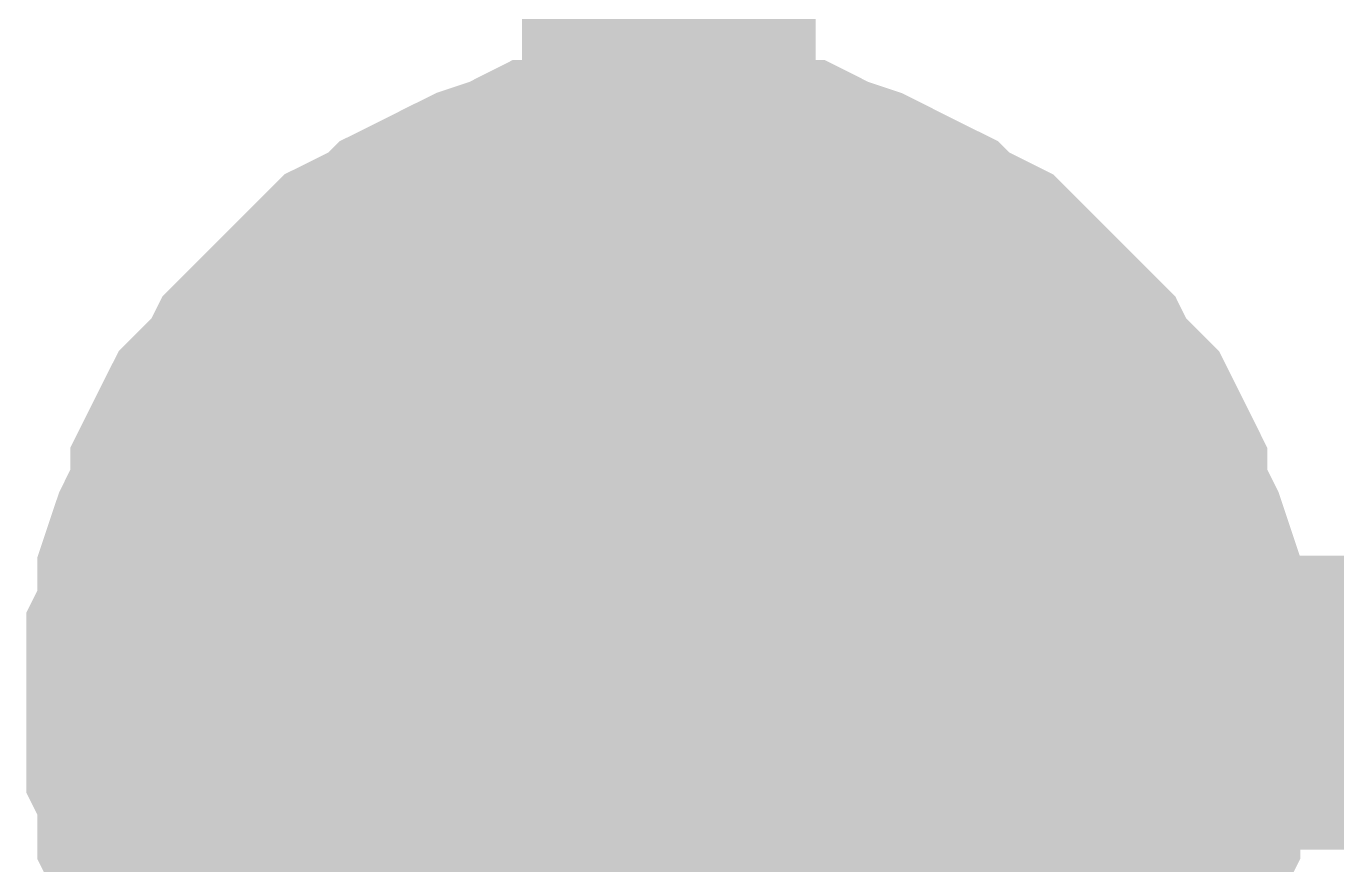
# Model space of a CAD drawing. Header units: inches. Extents: x 0 to 432, y 0 to 280.
# Drawn here: x 98.411 to 99.748, y 136.986 to 137.841 of the extents above; entities that cross this region are included whole.
import ezdxf

# ---------------------------------------------------------------- set-up
doc = ezdxf.new("R2010")
doc.units = ezdxf.units.IN
doc.layers.add('Sheet', color=255, linetype='Continuous')

msp = doc.modelspace()

# ---------------------------------------------------------------- linework, layer by layer
at = {"layer": 'Sheet'}
for points in [[(99.0665, 137.1508, 0.2997, 0.2997, 0), (99.0665, 147.3139, 0.2997, 0.2997, 0)], [(98.5611, 137.1508, 0.2997, 0.2997, 0), (98.5611, 137.1733, 0.2997, 0.2997, 0), (98.5611, 137.207, 0.2997, 0.2997, 0), (98.5723, 137.2294, 0.2997, 0.2997, 0), (98.5723, 137.2519, 0.2997, 0.2997, 0), (98.5723, 137.2743, 0.2997, 0.2997, 0), (98.5836, 137.308, 0.2997, 0.2997, 0), (98.5948, 137.3305, 0.2997, 0.2997, 0), (98.606, 137.353, 0.2997, 0.2997, 0), (98.606, 137.3754, 0.2997, 0.2997, 0), (98.6172, 137.3979, 0.2997, 0.2997, 0), (98.6285, 137.4203, 0.2997, 0.2997, 0), (98.6509, 137.4428, 0.2997, 0.2997, 0), (98.6622, 137.454, 0.2997, 0.2997, 0), (98.6734, 137.4765, 0.2997, 0.2997, 0), (98.6959, 137.4989, 0.2997, 0.2997, 0), (98.7071, 137.5102, 0.2997, 0.2997, 0), (98.7296, 137.5326, 0.2997, 0.2997, 0), (98.7408, 137.5439, 0.2997, 0.2997, 0), (98.7632, 137.5663, 0.2997, 0.2997, 0), (98.7857, 137.5775, 0.2997, 0.2997, 0), (98.8082, 137.5888, 0.2997, 0.2997, 0), (98.8194, 137.6, 0.2997, 0.2997, 0), (98.8419, 137.6112, 0.2997, 0.2997, 0), (98.8643, 137.6225, 0.2997, 0.2997, 0), (98.8868, 137.6337, 0.2997, 0.2997, 0), (98.9205, 137.6449, 0.2997, 0.2997, 0), (98.9429, 137.6562, 0.2997, 0.2997, 0), (98.9654, 137.6562, 0.2997, 0.2997, 0), (98.9879, 137.6562, 0.2997, 0.2997, 0), (99.0103, 137.6674, 0.2997, 0.2997, 0), (99.044, 137.6674, 0.2997, 0.2997, 0), (99.0665, 137.6674, 0.2997, 0.2997, 0)], [(98.5611, 137.1508, 0.2997, 0.2997, 0), (98.5611, 137.1733, 0.2997, 0.2997, 0), (98.5611, 137.207, 0.2997, 0.2997, 0), (98.5723, 137.2294, 0.2997, 0.2997, 0), (98.5723, 137.2519, 0.2997, 0.2997, 0), (98.5723, 137.2743, 0.2997, 0.2997, 0), (98.5836, 137.308, 0.2997, 0.2997, 0), (98.5948, 137.3305, 0.2997, 0.2997, 0), (98.606, 137.353, 0.2997, 0.2997, 0), (98.606, 137.3754, 0.2997, 0.2997, 0), (98.6172, 137.3979, 0.2997, 0.2997, 0), (98.6285, 137.4203, 0.2997, 0.2997, 0), (98.6509, 137.4428, 0.2997, 0.2997, 0), (98.6622, 137.454, 0.2997, 0.2997, 0), (98.6734, 137.4765, 0.2997, 0.2997, 0), (98.6959, 137.4989, 0.2997, 0.2997, 0), (98.7071, 137.5102, 0.2997, 0.2997, 0), (98.7296, 137.5326, 0.2997, 0.2997, 0), (98.7408, 137.5439, 0.2997, 0.2997, 0), (98.7632, 137.5663, 0.2997, 0.2997, 0), (98.7857, 137.5775, 0.2997, 0.2997, 0), (98.8082, 137.5888, 0.2997, 0.2997, 0), (98.8194, 137.6, 0.2997, 0.2997, 0), (98.8419, 137.6112, 0.2997, 0.2997, 0), (98.8643, 137.6225, 0.2997, 0.2997, 0), (98.8868, 137.6337, 0.2997, 0.2997, 0), (98.9205, 137.6449, 0.2997, 0.2997, 0), (98.9429, 137.6562, 0.2997, 0.2997, 0), (98.9654, 137.6562, 0.2997, 0.2997, 0), (98.9879, 137.6562, 0.2997, 0.2997, 0), (99.0103, 137.6674, 0.2997, 0.2997, 0), (99.044, 137.6674, 0.2997, 0.2997, 0), (99.0665, 137.6674, 0.2997, 0.2997, 0)], [(98.5611, 137.1508, 0.2997, 0.2997, 0), (98.5611, 137.1733, 0.2997, 0.2997, 0), (98.5611, 137.207, 0.2997, 0.2997, 0), (98.5723, 137.2294, 0.2997, 0.2997, 0), (98.5723, 137.2519, 0.2997, 0.2997, 0), (98.5723, 137.2743, 0.2997, 0.2997, 0), (98.5836, 137.308, 0.2997, 0.2997, 0), (98.5948, 137.3305, 0.2997, 0.2997, 0), (98.606, 137.353, 0.2997, 0.2997, 0), (98.606, 137.3754, 0.2997, 0.2997, 0), (98.6172, 137.3979, 0.2997, 0.2997, 0), (98.6285, 137.4203, 0.2997, 0.2997, 0), (98.6509, 137.4428, 0.2997, 0.2997, 0), (98.6622, 137.454, 0.2997, 0.2997, 0), (98.6734, 137.4765, 0.2997, 0.2997, 0), (98.6959, 137.4989, 0.2997, 0.2997, 0), (98.7071, 137.5102, 0.2997, 0.2997, 0), (98.7296, 137.5326, 0.2997, 0.2997, 0), (98.7408, 137.5439, 0.2997, 0.2997, 0), (98.7632, 137.5663, 0.2997, 0.2997, 0), (98.7857, 137.5775, 0.2997, 0.2997, 0), (98.8082, 137.5888, 0.2997, 0.2997, 0), (98.8194, 137.6, 0.2997, 0.2997, 0), (98.8419, 137.6112, 0.2997, 0.2997, 0), (98.8643, 137.6225, 0.2997, 0.2997, 0), (98.8868, 137.6337, 0.2997, 0.2997, 0), (98.9205, 137.6449, 0.2997, 0.2997, 0), (98.9429, 137.6562, 0.2997, 0.2997, 0), (98.9654, 137.6562, 0.2997, 0.2997, 0), (98.9879, 137.6562, 0.2997, 0.2997, 0), (99.0103, 137.6674, 0.2997, 0.2997, 0), (99.044, 137.6674, 0.2997, 0.2997, 0), (99.0665, 137.6674, 0.2997, 0.2997, 0)], [(98.5611, 137.1508, 0.2997, 0.2997, 0), (98.5611, 137.1733, 0.2997, 0.2997, 0), (98.5611, 137.207, 0.2997, 0.2997, 0), (98.5723, 137.2294, 0.2997, 0.2997, 0), (98.5723, 137.2519, 0.2997, 0.2997, 0), (98.5723, 137.2743, 0.2997, 0.2997, 0), (98.5836, 137.308, 0.2997, 0.2997, 0), (98.5948, 137.3305, 0.2997, 0.2997, 0), (98.606, 137.353, 0.2997, 0.2997, 0), (98.606, 137.3754, 0.2997, 0.2997, 0), (98.6172, 137.3979, 0.2997, 0.2997, 0), (98.6285, 137.4203, 0.2997, 0.2997, 0), (98.6509, 137.4428, 0.2997, 0.2997, 0), (98.6622, 137.454, 0.2997, 0.2997, 0), (98.6734, 137.4765, 0.2997, 0.2997, 0), (98.6959, 137.4989, 0.2997, 0.2997, 0), (98.7071, 137.5102, 0.2997, 0.2997, 0), (98.7296, 137.5326, 0.2997, 0.2997, 0), (98.7408, 137.5439, 0.2997, 0.2997, 0), (98.7632, 137.5663, 0.2997, 0.2997, 0), (98.7857, 137.5775, 0.2997, 0.2997, 0), (98.8082, 137.5888, 0.2997, 0.2997, 0), (98.8194, 137.6, 0.2997, 0.2997, 0), (98.8419, 137.6112, 0.2997, 0.2997, 0), (98.8643, 137.6225, 0.2997, 0.2997, 0), (98.8868, 137.6337, 0.2997, 0.2997, 0), (98.9205, 137.6449, 0.2997, 0.2997, 0), (98.9429, 137.6562, 0.2997, 0.2997, 0), (98.9654, 137.6562, 0.2997, 0.2997, 0), (98.9879, 137.6562, 0.2997, 0.2997, 0), (99.0103, 137.6674, 0.2997, 0.2997, 0), (99.044, 137.6674, 0.2997, 0.2997, 0), (99.0665, 137.6674, 0.2997, 0.2997, 0)], [(99.0665, 137.6674, 0.2997, 0.2997, 0), (99.0665, 137.6674, 0.2997, 0.2997, 0)], [(99.0665, 137.6674, 0.2997, 0.2997, 0), (99.0889, 137.6674, 0.2997, 0.2997, 0), (99.1226, 137.6674, 0.2997, 0.2997, 0), (99.1451, 137.6562, 0.2997, 0.2997, 0), (99.1676, 137.6562, 0.2997, 0.2997, 0), (99.19, 137.6562, 0.2997, 0.2997, 0), (99.2125, 137.6449, 0.2997, 0.2997, 0), (99.2462, 137.6337, 0.2997, 0.2997, 0), (99.2686, 137.6225, 0.2997, 0.2997, 0), (99.2911, 137.6112, 0.2997, 0.2997, 0), (99.3136, 137.6, 0.2997, 0.2997, 0), (99.3248, 137.5888, 0.2997, 0.2997, 0), (99.3472, 137.5775, 0.2997, 0.2997, 0), (99.3697, 137.5663, 0.2997, 0.2997, 0), (99.3922, 137.5439, 0.2997, 0.2997, 0), (99.4034, 137.5326, 0.2997, 0.2997, 0), (99.4259, 137.5102, 0.2997, 0.2997, 0), (99.4371, 137.4989, 0.2997, 0.2997, 0), (99.4596, 137.4765, 0.2997, 0.2997, 0), (99.4708, 137.454, 0.2997, 0.2997, 0), (99.482, 137.4428, 0.2997, 0.2997, 0), (99.5045, 137.4203, 0.2997, 0.2997, 0), (99.5157, 137.3979, 0.2997, 0.2997, 0), (99.5269, 137.3754, 0.2997, 0.2997, 0), (99.5269, 137.353, 0.2997, 0.2997, 0), (99.5382, 137.3305, 0.2997, 0.2997, 0), (99.5494, 137.308, 0.2997, 0.2997, 0), (99.5606, 137.2743, 0.2997, 0.2997, 0), (99.5606, 137.2519, 0.2997, 0.2997, 0), (99.5606, 137.2294, 0.2997, 0.2997, 0), (99.5719, 137.207, 0.2997, 0.2997, 0), (99.5719, 137.1733, 0.2997, 0.2997, 0), (99.5719, 137.1508, 0.2997, 0.2997, 0)], [(99.0665, 137.6674, 0.2997, 0.2997, 0), (99.0665, 137.6674, 0.2997, 0.2997, 0)], [(99.0665, 137.6674, 0.2997, 0.2997, 0), (99.0889, 137.6674, 0.2997, 0.2997, 0), (99.1226, 137.6674, 0.2997, 0.2997, 0), (99.1451, 137.6562, 0.2997, 0.2997, 0), (99.1676, 137.6562, 0.2997, 0.2997, 0), (99.19, 137.6562, 0.2997, 0.2997, 0), (99.2125, 137.6449, 0.2997, 0.2997, 0), (99.2462, 137.6337, 0.2997, 0.2997, 0), (99.2686, 137.6225, 0.2997, 0.2997, 0), (99.2911, 137.6112, 0.2997, 0.2997, 0), (99.3136, 137.6, 0.2997, 0.2997, 0), (99.3248, 137.5888, 0.2997, 0.2997, 0), (99.3472, 137.5775, 0.2997, 0.2997, 0), (99.3697, 137.5663, 0.2997, 0.2997, 0), (99.3922, 137.5439, 0.2997, 0.2997, 0), (99.4034, 137.5326, 0.2997, 0.2997, 0), (99.4259, 137.5102, 0.2997, 0.2997, 0), (99.4371, 137.4989, 0.2997, 0.2997, 0), (99.4596, 137.4765, 0.2997, 0.2997, 0), (99.4708, 137.454, 0.2997, 0.2997, 0), (99.482, 137.4428, 0.2997, 0.2997, 0), (99.5045, 137.4203, 0.2997, 0.2997, 0), (99.5157, 137.3979, 0.2997, 0.2997, 0), (99.5269, 137.3754, 0.2997, 0.2997, 0), (99.5269, 137.353, 0.2997, 0.2997, 0), (99.5382, 137.3305, 0.2997, 0.2997, 0), (99.5494, 137.308, 0.2997, 0.2997, 0), (99.5606, 137.2743, 0.2997, 0.2997, 0), (99.5606, 137.2519, 0.2997, 0.2997, 0), (99.5606, 137.2294, 0.2997, 0.2997, 0), (99.5719, 137.207, 0.2997, 0.2997, 0), (99.5719, 137.1733, 0.2997, 0.2997, 0), (99.5719, 137.1508, 0.2997, 0.2997, 0)], [(99.0665, 137.6674, 0.2997, 0.2997, 0), (99.0665, 137.6674, 0.2997, 0.2997, 0)], [(99.0665, 137.6674, 0.2997, 0.2997, 0), (99.0889, 137.6674, 0.2997, 0.2997, 0), (99.1226, 137.6674, 0.2997, 0.2997, 0), (99.1451, 137.6562, 0.2997, 0.2997, 0), (99.1676, 137.6562, 0.2997, 0.2997, 0), (99.19, 137.6562, 0.2997, 0.2997, 0), (99.2125, 137.6449, 0.2997, 0.2997, 0), (99.2462, 137.6337, 0.2997, 0.2997, 0), (99.2686, 137.6225, 0.2997, 0.2997, 0), (99.2911, 137.6112, 0.2997, 0.2997, 0), (99.3136, 137.6, 0.2997, 0.2997, 0), (99.3248, 137.5888, 0.2997, 0.2997, 0), (99.3472, 137.5775, 0.2997, 0.2997, 0), (99.3697, 137.5663, 0.2997, 0.2997, 0), (99.3922, 137.5439, 0.2997, 0.2997, 0), (99.4034, 137.5326, 0.2997, 0.2997, 0), (99.4259, 137.5102, 0.2997, 0.2997, 0), (99.4371, 137.4989, 0.2997, 0.2997, 0), (99.4596, 137.4765, 0.2997, 0.2997, 0), (99.4708, 137.454, 0.2997, 0.2997, 0), (99.482, 137.4428, 0.2997, 0.2997, 0), (99.5045, 137.4203, 0.2997, 0.2997, 0), (99.5157, 137.3979, 0.2997, 0.2997, 0), (99.5269, 137.3754, 0.2997, 0.2997, 0), (99.5269, 137.353, 0.2997, 0.2997, 0), (99.5382, 137.3305, 0.2997, 0.2997, 0), (99.5494, 137.308, 0.2997, 0.2997, 0), (99.5606, 137.2743, 0.2997, 0.2997, 0), (99.5606, 137.2519, 0.2997, 0.2997, 0), (99.5606, 137.2294, 0.2997, 0.2997, 0), (99.5719, 137.207, 0.2997, 0.2997, 0), (99.5719, 137.1733, 0.2997, 0.2997, 0), (99.5719, 137.1508, 0.2997, 0.2997, 0)], [(99.0665, 137.6674, 0.2997, 0.2997, 0), (99.0665, 137.6674, 0.2997, 0.2997, 0)], [(99.0665, 137.6674, 0.2997, 0.2997, 0), (99.0889, 137.6674, 0.2997, 0.2997, 0), (99.1226, 137.6674, 0.2997, 0.2997, 0), (99.1451, 137.6562, 0.2997, 0.2997, 0), (99.1676, 137.6562, 0.2997, 0.2997, 0), (99.19, 137.6562, 0.2997, 0.2997, 0), (99.2125, 137.6449, 0.2997, 0.2997, 0), (99.2462, 137.6337, 0.2997, 0.2997, 0), (99.2686, 137.6225, 0.2997, 0.2997, 0), (99.2911, 137.6112, 0.2997, 0.2997, 0), (99.3136, 137.6, 0.2997, 0.2997, 0), (99.3248, 137.5888, 0.2997, 0.2997, 0), (99.3472, 137.5775, 0.2997, 0.2997, 0), (99.3697, 137.5663, 0.2997, 0.2997, 0), (99.3922, 137.5439, 0.2997, 0.2997, 0), (99.4034, 137.5326, 0.2997, 0.2997, 0), (99.4259, 137.5102, 0.2997, 0.2997, 0), (99.4371, 137.4989, 0.2997, 0.2997, 0), (99.4596, 137.4765, 0.2997, 0.2997, 0), (99.4708, 137.454, 0.2997, 0.2997, 0), (99.482, 137.4428, 0.2997, 0.2997, 0), (99.5045, 137.4203, 0.2997, 0.2997, 0), (99.5157, 137.3979, 0.2997, 0.2997, 0), (99.5269, 137.3754, 0.2997, 0.2997, 0), (99.5269, 137.353, 0.2997, 0.2997, 0), (99.5382, 137.3305, 0.2997, 0.2997, 0), (99.5494, 137.308, 0.2997, 0.2997, 0), (99.5606, 137.2743, 0.2997, 0.2997, 0), (99.5606, 137.2519, 0.2997, 0.2997, 0), (99.5606, 137.2294, 0.2997, 0.2997, 0), (99.5719, 137.207, 0.2997, 0.2997, 0), (99.5719, 137.1733, 0.2997, 0.2997, 0), (99.5719, 137.1508, 0.2997, 0.2997, 0)], [(98.5611, 137.1508, 0.0991, 0.0991, 0), (98.5611, 137.1733, 0.0991, 0.0991, 0), (98.5611, 137.207, 0.0991, 0.0991, 0), (98.5723, 137.2294, 0.0991, 0.0991, 0), (98.5723, 137.2519, 0.0991, 0.0991, 0), (98.5723, 137.2743, 0.0991, 0.0991, 0), (98.5836, 137.308, 0.0991, 0.0991, 0), (98.5948, 137.3305, 0.0991, 0.0991, 0), (98.606, 137.353, 0.0991, 0.0991, 0), (98.606, 137.3754, 0.0991, 0.0991, 0), (98.6172, 137.3979, 0.0991, 0.0991, 0), (98.6285, 137.4203, 0.0991, 0.0991, 0), (98.6509, 137.4428, 0.0991, 0.0991, 0), (98.6622, 137.454, 0.0991, 0.0991, 0), (98.6734, 137.4765, 0.0991, 0.0991, 0), (98.6959, 137.4989, 0.0991, 0.0991, 0), (98.7071, 137.5102, 0.0991, 0.0991, 0), (98.7296, 137.5326, 0.0991, 0.0991, 0), (98.7408, 137.5439, 0.0991, 0.0991, 0), (98.7632, 137.5663, 0.0991, 0.0991, 0), (98.7857, 137.5775, 0.0991, 0.0991, 0), (98.8082, 137.5888, 0.0991, 0.0991, 0), (98.8194, 137.6, 0.0991, 0.0991, 0), (98.8419, 137.6112, 0.0991, 0.0991, 0), (98.8643, 137.6225, 0.0991, 0.0991, 0), (98.8868, 137.6337, 0.0991, 0.0991, 0), (98.9205, 137.6449, 0.0991, 0.0991, 0), (98.9429, 137.6562, 0.0991, 0.0991, 0), (98.9654, 137.6562, 0.0991, 0.0991, 0), (98.9879, 137.6562, 0.0991, 0.0991, 0), (99.0103, 137.6674, 0.0991, 0.0991, 0), (99.044, 137.6674, 0.0991, 0.0991, 0), (99.0665, 137.6674, 0.0991, 0.0991, 0)], [(98.5611, 137.1508, 0.0991, 0.0991, 0), (98.5611, 137.1733, 0.0991, 0.0991, 0), (98.5611, 137.207, 0.0991, 0.0991, 0), (98.5723, 137.2294, 0.0991, 0.0991, 0), (98.5723, 137.2519, 0.0991, 0.0991, 0), (98.5723, 137.2743, 0.0991, 0.0991, 0), (98.5836, 137.308, 0.0991, 0.0991, 0), (98.5948, 137.3305, 0.0991, 0.0991, 0), (98.606, 137.353, 0.0991, 0.0991, 0), (98.606, 137.3754, 0.0991, 0.0991, 0), (98.6172, 137.3979, 0.0991, 0.0991, 0), (98.6285, 137.4203, 0.0991, 0.0991, 0), (98.6509, 137.4428, 0.0991, 0.0991, 0), (98.6622, 137.454, 0.0991, 0.0991, 0), (98.6734, 137.4765, 0.0991, 0.0991, 0), (98.6959, 137.4989, 0.0991, 0.0991, 0), (98.7071, 137.5102, 0.0991, 0.0991, 0), (98.7296, 137.5326, 0.0991, 0.0991, 0), (98.7408, 137.5439, 0.0991, 0.0991, 0), (98.7632, 137.5663, 0.0991, 0.0991, 0), (98.7857, 137.5775, 0.0991, 0.0991, 0), (98.8082, 137.5888, 0.0991, 0.0991, 0), (98.8194, 137.6, 0.0991, 0.0991, 0), (98.8419, 137.6112, 0.0991, 0.0991, 0), (98.8643, 137.6225, 0.0991, 0.0991, 0), (98.8868, 137.6337, 0.0991, 0.0991, 0), (98.9205, 137.6449, 0.0991, 0.0991, 0), (98.9429, 137.6562, 0.0991, 0.0991, 0), (98.9654, 137.6562, 0.0991, 0.0991, 0), (98.9879, 137.6562, 0.0991, 0.0991, 0), (99.0103, 137.6674, 0.0991, 0.0991, 0), (99.044, 137.6674, 0.0991, 0.0991, 0), (99.0665, 137.6674, 0.0991, 0.0991, 0)], [(98.5611, 137.1508, 0.0991, 0.0991, 0), (98.5611, 137.1733, 0.0991, 0.0991, 0), (98.5611, 137.207, 0.0991, 0.0991, 0), (98.5723, 137.2294, 0.0991, 0.0991, 0), (98.5723, 137.2519, 0.0991, 0.0991, 0), (98.5723, 137.2743, 0.0991, 0.0991, 0), (98.5836, 137.308, 0.0991, 0.0991, 0), (98.5948, 137.3305, 0.0991, 0.0991, 0), (98.606, 137.353, 0.0991, 0.0991, 0), (98.606, 137.3754, 0.0991, 0.0991, 0), (98.6172, 137.3979, 0.0991, 0.0991, 0), (98.6285, 137.4203, 0.0991, 0.0991, 0), (98.6509, 137.4428, 0.0991, 0.0991, 0), (98.6622, 137.454, 0.0991, 0.0991, 0), (98.6734, 137.4765, 0.0991, 0.0991, 0), (98.6959, 137.4989, 0.0991, 0.0991, 0), (98.7071, 137.5102, 0.0991, 0.0991, 0), (98.7296, 137.5326, 0.0991, 0.0991, 0), (98.7408, 137.5439, 0.0991, 0.0991, 0), (98.7632, 137.5663, 0.0991, 0.0991, 0), (98.7857, 137.5775, 0.0991, 0.0991, 0), (98.8082, 137.5888, 0.0991, 0.0991, 0), (98.8194, 137.6, 0.0991, 0.0991, 0), (98.8419, 137.6112, 0.0991, 0.0991, 0), (98.8643, 137.6225, 0.0991, 0.0991, 0), (98.8868, 137.6337, 0.0991, 0.0991, 0), (98.9205, 137.6449, 0.0991, 0.0991, 0), (98.9429, 137.6562, 0.0991, 0.0991, 0), (98.9654, 137.6562, 0.0991, 0.0991, 0), (98.9879, 137.6562, 0.0991, 0.0991, 0), (99.0103, 137.6674, 0.0991, 0.0991, 0), (99.044, 137.6674, 0.0991, 0.0991, 0), (99.0665, 137.6674, 0.0991, 0.0991, 0)], [(98.5611, 137.1508, 0.0991, 0.0991, 0), (98.5611, 137.1733, 0.0991, 0.0991, 0), (98.5611, 137.207, 0.0991, 0.0991, 0), (98.5723, 137.2294, 0.0991, 0.0991, 0), (98.5723, 137.2519, 0.0991, 0.0991, 0), (98.5723, 137.2743, 0.0991, 0.0991, 0), (98.5836, 137.308, 0.0991, 0.0991, 0), (98.5948, 137.3305, 0.0991, 0.0991, 0), (98.606, 137.353, 0.0991, 0.0991, 0), (98.606, 137.3754, 0.0991, 0.0991, 0), (98.6172, 137.3979, 0.0991, 0.0991, 0), (98.6285, 137.4203, 0.0991, 0.0991, 0), (98.6509, 137.4428, 0.0991, 0.0991, 0), (98.6622, 137.454, 0.0991, 0.0991, 0), (98.6734, 137.4765, 0.0991, 0.0991, 0), (98.6959, 137.4989, 0.0991, 0.0991, 0), (98.7071, 137.5102, 0.0991, 0.0991, 0), (98.7296, 137.5326, 0.0991, 0.0991, 0), (98.7408, 137.5439, 0.0991, 0.0991, 0), (98.7632, 137.5663, 0.0991, 0.0991, 0), (98.7857, 137.5775, 0.0991, 0.0991, 0), (98.8082, 137.5888, 0.0991, 0.0991, 0), (98.8194, 137.6, 0.0991, 0.0991, 0), (98.8419, 137.6112, 0.0991, 0.0991, 0), (98.8643, 137.6225, 0.0991, 0.0991, 0), (98.8868, 137.6337, 0.0991, 0.0991, 0), (98.9205, 137.6449, 0.0991, 0.0991, 0), (98.9429, 137.6562, 0.0991, 0.0991, 0), (98.9654, 137.6562, 0.0991, 0.0991, 0), (98.9879, 137.6562, 0.0991, 0.0991, 0), (99.0103, 137.6674, 0.0991, 0.0991, 0), (99.044, 137.6674, 0.0991, 0.0991, 0), (99.0665, 137.6674, 0.0991, 0.0991, 0)], [(99.0665, 137.6674, 0.0991, 0.0991, 0), (99.0665, 137.6674, 0.0991, 0.0991, 0)], [(99.0665, 137.6674, 0.0991, 0.0991, 0), (99.0889, 137.6674, 0.0991, 0.0991, 0), (99.1226, 137.6674, 0.0991, 0.0991, 0), (99.1451, 137.6562, 0.0991, 0.0991, 0), (99.1676, 137.6562, 0.0991, 0.0991, 0), (99.19, 137.6562, 0.0991, 0.0991, 0), (99.2125, 137.6449, 0.0991, 0.0991, 0), (99.2462, 137.6337, 0.0991, 0.0991, 0), (99.2686, 137.6225, 0.0991, 0.0991, 0), (99.2911, 137.6112, 0.0991, 0.0991, 0), (99.3136, 137.6, 0.0991, 0.0991, 0), (99.3248, 137.5888, 0.0991, 0.0991, 0), (99.3472, 137.5775, 0.0991, 0.0991, 0), (99.3697, 137.5663, 0.0991, 0.0991, 0), (99.3922, 137.5439, 0.0991, 0.0991, 0), (99.4034, 137.5326, 0.0991, 0.0991, 0), (99.4259, 137.5102, 0.0991, 0.0991, 0), (99.4371, 137.4989, 0.0991, 0.0991, 0), (99.4596, 137.4765, 0.0991, 0.0991, 0), (99.4708, 137.454, 0.0991, 0.0991, 0), (99.482, 137.4428, 0.0991, 0.0991, 0), (99.5045, 137.4203, 0.0991, 0.0991, 0), (99.5157, 137.3979, 0.0991, 0.0991, 0), (99.5269, 137.3754, 0.0991, 0.0991, 0), (99.5269, 137.353, 0.0991, 0.0991, 0), (99.5382, 137.3305, 0.0991, 0.0991, 0), (99.5494, 137.308, 0.0991, 0.0991, 0), (99.5606, 137.2743, 0.0991, 0.0991, 0), (99.5606, 137.2519, 0.0991, 0.0991, 0), (99.5606, 137.2294, 0.0991, 0.0991, 0), (99.5719, 137.207, 0.0991, 0.0991, 0), (99.5719, 137.1733, 0.0991, 0.0991, 0), (99.5719, 137.1508, 0.0991, 0.0991, 0)], [(99.0665, 137.6674, 0.0991, 0.0991, 0), (99.0665, 137.6674, 0.0991, 0.0991, 0)], [(99.0665, 137.6674, 0.0991, 0.0991, 0), (99.0889, 137.6674, 0.0991, 0.0991, 0), (99.1226, 137.6674, 0.0991, 0.0991, 0), (99.1451, 137.6562, 0.0991, 0.0991, 0), (99.1676, 137.6562, 0.0991, 0.0991, 0), (99.19, 137.6562, 0.0991, 0.0991, 0), (99.2125, 137.6449, 0.0991, 0.0991, 0), (99.2462, 137.6337, 0.0991, 0.0991, 0), (99.2686, 137.6225, 0.0991, 0.0991, 0), (99.2911, 137.6112, 0.0991, 0.0991, 0), (99.3136, 137.6, 0.0991, 0.0991, 0), (99.3248, 137.5888, 0.0991, 0.0991, 0), (99.3472, 137.5775, 0.0991, 0.0991, 0), (99.3697, 137.5663, 0.0991, 0.0991, 0), (99.3922, 137.5439, 0.0991, 0.0991, 0), (99.4034, 137.5326, 0.0991, 0.0991, 0), (99.4259, 137.5102, 0.0991, 0.0991, 0), (99.4371, 137.4989, 0.0991, 0.0991, 0), (99.4596, 137.4765, 0.0991, 0.0991, 0), (99.4708, 137.454, 0.0991, 0.0991, 0), (99.482, 137.4428, 0.0991, 0.0991, 0), (99.5045, 137.4203, 0.0991, 0.0991, 0), (99.5157, 137.3979, 0.0991, 0.0991, 0), (99.5269, 137.3754, 0.0991, 0.0991, 0), (99.5269, 137.353, 0.0991, 0.0991, 0), (99.5382, 137.3305, 0.0991, 0.0991, 0), (99.5494, 137.308, 0.0991, 0.0991, 0), (99.5606, 137.2743, 0.0991, 0.0991, 0), (99.5606, 137.2519, 0.0991, 0.0991, 0), (99.5606, 137.2294, 0.0991, 0.0991, 0), (99.5719, 137.207, 0.0991, 0.0991, 0), (99.5719, 137.1733, 0.0991, 0.0991, 0), (99.5719, 137.1508, 0.0991, 0.0991, 0)], [(99.0665, 137.6674, 0.0991, 0.0991, 0), (99.0665, 137.6674, 0.0991, 0.0991, 0)], [(99.0665, 137.6674, 0.0991, 0.0991, 0), (99.0889, 137.6674, 0.0991, 0.0991, 0), (99.1226, 137.6674, 0.0991, 0.0991, 0), (99.1451, 137.6562, 0.0991, 0.0991, 0), (99.1676, 137.6562, 0.0991, 0.0991, 0), (99.19, 137.6562, 0.0991, 0.0991, 0), (99.2125, 137.6449, 0.0991, 0.0991, 0), (99.2462, 137.6337, 0.0991, 0.0991, 0), (99.2686, 137.6225, 0.0991, 0.0991, 0), (99.2911, 137.6112, 0.0991, 0.0991, 0), (99.3136, 137.6, 0.0991, 0.0991, 0), (99.3248, 137.5888, 0.0991, 0.0991, 0), (99.3472, 137.5775, 0.0991, 0.0991, 0), (99.3697, 137.5663, 0.0991, 0.0991, 0), (99.3922, 137.5439, 0.0991, 0.0991, 0), (99.4034, 137.5326, 0.0991, 0.0991, 0), (99.4259, 137.5102, 0.0991, 0.0991, 0), (99.4371, 137.4989, 0.0991, 0.0991, 0), (99.4596, 137.4765, 0.0991, 0.0991, 0), (99.4708, 137.454, 0.0991, 0.0991, 0), (99.482, 137.4428, 0.0991, 0.0991, 0), (99.5045, 137.4203, 0.0991, 0.0991, 0), (99.5157, 137.3979, 0.0991, 0.0991, 0), (99.5269, 137.3754, 0.0991, 0.0991, 0), (99.5269, 137.353, 0.0991, 0.0991, 0), (99.5382, 137.3305, 0.0991, 0.0991, 0), (99.5494, 137.308, 0.0991, 0.0991, 0), (99.5606, 137.2743, 0.0991, 0.0991, 0), (99.5606, 137.2519, 0.0991, 0.0991, 0), (99.5606, 137.2294, 0.0991, 0.0991, 0), (99.5719, 137.207, 0.0991, 0.0991, 0), (99.5719, 137.1733, 0.0991, 0.0991, 0), (99.5719, 137.1508, 0.0991, 0.0991, 0)], [(99.0665, 137.6674, 0.0991, 0.0991, 0), (99.0665, 137.6674, 0.0991, 0.0991, 0)], [(99.0665, 137.6674, 0.0991, 0.0991, 0), (99.0889, 137.6674, 0.0991, 0.0991, 0), (99.1226, 137.6674, 0.0991, 0.0991, 0), (99.1451, 137.6562, 0.0991, 0.0991, 0), (99.1676, 137.6562, 0.0991, 0.0991, 0), (99.19, 137.6562, 0.0991, 0.0991, 0), (99.2125, 137.6449, 0.0991, 0.0991, 0), (99.2462, 137.6337, 0.0991, 0.0991, 0), (99.2686, 137.6225, 0.0991, 0.0991, 0), (99.2911, 137.6112, 0.0991, 0.0991, 0), (99.3136, 137.6, 0.0991, 0.0991, 0), (99.3248, 137.5888, 0.0991, 0.0991, 0), (99.3472, 137.5775, 0.0991, 0.0991, 0), (99.3697, 137.5663, 0.0991, 0.0991, 0), (99.3922, 137.5439, 0.0991, 0.0991, 0), (99.4034, 137.5326, 0.0991, 0.0991, 0), (99.4259, 137.5102, 0.0991, 0.0991, 0), (99.4371, 137.4989, 0.0991, 0.0991, 0), (99.4596, 137.4765, 0.0991, 0.0991, 0), (99.4708, 137.454, 0.0991, 0.0991, 0), (99.482, 137.4428, 0.0991, 0.0991, 0), (99.5045, 137.4203, 0.0991, 0.0991, 0), (99.5157, 137.3979, 0.0991, 0.0991, 0), (99.5269, 137.3754, 0.0991, 0.0991, 0), (99.5269, 137.353, 0.0991, 0.0991, 0), (99.5382, 137.3305, 0.0991, 0.0991, 0), (99.5494, 137.308, 0.0991, 0.0991, 0), (99.5606, 137.2743, 0.0991, 0.0991, 0), (99.5606, 137.2519, 0.0991, 0.0991, 0), (99.5606, 137.2294, 0.0991, 0.0991, 0), (99.5719, 137.207, 0.0991, 0.0991, 0), (99.5719, 137.1733, 0.0991, 0.0991, 0), (99.5719, 137.1508, 0.0991, 0.0991, 0)], [(98.6734, 136.8251, 0.2997, 0.2997, 0), (98.6622, 136.8476, 0.2997, 0.2997, 0), (98.6509, 136.8701, 0.2997, 0.2997, 0), (98.6285, 136.8925, 0.2997, 0.2997, 0), (98.6172, 136.9038, 0.2997, 0.2997, 0), (98.606, 136.9262, 0.2997, 0.2997, 0), (98.606, 136.9487, 0.2997, 0.2997, 0), (98.5948, 136.9711, 0.2997, 0.2997, 0), (98.5836, 137.0048, 0.2997, 0.2997, 0), (98.5723, 137.0273, 0.2997, 0.2997, 0), (98.5723, 137.0497, 0.2997, 0.2997, 0), (98.5723, 137.0722, 0.2997, 0.2997, 0), (98.5611, 137.0947, 0.2997, 0.2997, 0), (98.5611, 137.1284, 0.2997, 0.2997, 0), (98.5611, 137.1508, 0.2997, 0.2997, 0)], [(98.5611, 137.1508, 0.2997, 0.2997, 0), (98.5611, 137.1508, 0.2997, 0.2997, 0)], [(98.6734, 136.8251, 0.2997, 0.2997, 0), (98.6622, 136.8476, 0.2997, 0.2997, 0), (98.6509, 136.8701, 0.2997, 0.2997, 0), (98.6285, 136.8925, 0.2997, 0.2997, 0), (98.6172, 136.9038, 0.2997, 0.2997, 0), (98.606, 136.9262, 0.2997, 0.2997, 0), (98.606, 136.9487, 0.2997, 0.2997, 0), (98.5948, 136.9711, 0.2997, 0.2997, 0), (98.5836, 137.0048, 0.2997, 0.2997, 0), (98.5723, 137.0273, 0.2997, 0.2997, 0), (98.5723, 137.0497, 0.2997, 0.2997, 0), (98.5723, 137.0722, 0.2997, 0.2997, 0), (98.5611, 137.0947, 0.2997, 0.2997, 0), (98.5611, 137.1284, 0.2997, 0.2997, 0), (98.5611, 137.1508, 0.2997, 0.2997, 0)], [(98.5611, 137.1508, 0.2997, 0.2997, 0), (98.5611, 137.1508, 0.2997, 0.2997, 0)], [(98.6734, 136.8251, 0.2997, 0.2997, 0), (98.6622, 136.8476, 0.2997, 0.2997, 0), (98.6509, 136.8701, 0.2997, 0.2997, 0), (98.6285, 136.8925, 0.2997, 0.2997, 0), (98.6172, 136.9038, 0.2997, 0.2997, 0), (98.606, 136.9262, 0.2997, 0.2997, 0), (98.606, 136.9487, 0.2997, 0.2997, 0), (98.5948, 136.9711, 0.2997, 0.2997, 0), (98.5836, 137.0048, 0.2997, 0.2997, 0), (98.5723, 137.0273, 0.2997, 0.2997, 0), (98.5723, 137.0497, 0.2997, 0.2997, 0), (98.5723, 137.0722, 0.2997, 0.2997, 0), (98.5611, 137.0947, 0.2997, 0.2997, 0), (98.5611, 137.1284, 0.2997, 0.2997, 0), (98.5611, 137.1508, 0.2997, 0.2997, 0)], [(98.5611, 137.1508, 0.2997, 0.2997, 0), (98.5611, 137.1508, 0.2997, 0.2997, 0)], [(98.6734, 136.8251, 0.2997, 0.2997, 0), (98.6622, 136.8476, 0.2997, 0.2997, 0), (98.6509, 136.8701, 0.2997, 0.2997, 0), (98.6285, 136.8925, 0.2997, 0.2997, 0), (98.6172, 136.9038, 0.2997, 0.2997, 0), (98.606, 136.9262, 0.2997, 0.2997, 0), (98.606, 136.9487, 0.2997, 0.2997, 0), (98.5948, 136.9711, 0.2997, 0.2997, 0), (98.5836, 137.0048, 0.2997, 0.2997, 0), (98.5723, 137.0273, 0.2997, 0.2997, 0), (98.5723, 137.0497, 0.2997, 0.2997, 0), (98.5723, 137.0722, 0.2997, 0.2997, 0), (98.5611, 137.0947, 0.2997, 0.2997, 0), (98.5611, 137.1284, 0.2997, 0.2997, 0), (98.5611, 137.1508, 0.2997, 0.2997, 0)], [(98.5611, 137.1508, 0.2997, 0.2997, 0), (98.5611, 137.1508, 0.2997, 0.2997, 0)], [(106.6809, 137.1508, 0.2997, 0.2997, 0), (99.0665, 137.1508, 0.2997, 0.2997, 0), (99.0665, 132.0749, 0.2997, 0.2997, 0)], [(99.5719, 137.1508, 0.2997, 0.2997, 0), (99.5719, 137.1284, 0.2997, 0.2997, 0), (99.5719, 137.0947, 0.2997, 0.2997, 0), (99.5606, 137.0722, 0.2997, 0.2997, 0), (99.5606, 137.0497, 0.2997, 0.2997, 0), (99.5606, 137.0273, 0.2997, 0.2997, 0), (99.5494, 137.0048, 0.2997, 0.2997, 0), (99.5382, 136.9711, 0.2997, 0.2997, 0), (99.5269, 136.9487, 0.2997, 0.2997, 0), (99.5269, 136.9262, 0.2997, 0.2997, 0), (99.5157, 136.9038, 0.2997, 0.2997, 0), (99.5045, 136.8925, 0.2997, 0.2997, 0), (99.482, 136.8701, 0.2997, 0.2997, 0), (99.4708, 136.8476, 0.2997, 0.2997, 0), (99.4596, 136.8251, 0.2997, 0.2997, 0)], [(99.5719, 137.1508, 0.2997, 0.2997, 0), (99.5719, 137.1284, 0.2997, 0.2997, 0), (99.5719, 137.0947, 0.2997, 0.2997, 0), (99.5606, 137.0722, 0.2997, 0.2997, 0), (99.5606, 137.0497, 0.2997, 0.2997, 0), (99.5606, 137.0273, 0.2997, 0.2997, 0), (99.5494, 137.0048, 0.2997, 0.2997, 0), (99.5382, 136.9711, 0.2997, 0.2997, 0), (99.5269, 136.9487, 0.2997, 0.2997, 0), (99.5269, 136.9262, 0.2997, 0.2997, 0), (99.5157, 136.9038, 0.2997, 0.2997, 0), (99.5045, 136.8925, 0.2997, 0.2997, 0), (99.482, 136.8701, 0.2997, 0.2997, 0), (99.4708, 136.8476, 0.2997, 0.2997, 0), (99.4596, 136.8251, 0.2997, 0.2997, 0)], [(99.5719, 137.1508, 0.2997, 0.2997, 0), (99.5719, 137.1284, 0.2997, 0.2997, 0), (99.5719, 137.0947, 0.2997, 0.2997, 0), (99.5606, 137.0722, 0.2997, 0.2997, 0), (99.5606, 137.0497, 0.2997, 0.2997, 0), (99.5606, 137.0273, 0.2997, 0.2997, 0), (99.5494, 137.0048, 0.2997, 0.2997, 0), (99.5382, 136.9711, 0.2997, 0.2997, 0), (99.5269, 136.9487, 0.2997, 0.2997, 0), (99.5269, 136.9262, 0.2997, 0.2997, 0), (99.5157, 136.9038, 0.2997, 0.2997, 0), (99.5045, 136.8925, 0.2997, 0.2997, 0), (99.482, 136.8701, 0.2997, 0.2997, 0), (99.4708, 136.8476, 0.2997, 0.2997, 0), (99.4596, 136.8251, 0.2997, 0.2997, 0)], [(99.5719, 137.1508, 0.2997, 0.2997, 0), (99.5719, 137.1284, 0.2997, 0.2997, 0), (99.5719, 137.0947, 0.2997, 0.2997, 0), (99.5606, 137.0722, 0.2997, 0.2997, 0), (99.5606, 137.0497, 0.2997, 0.2997, 0), (99.5606, 137.0273, 0.2997, 0.2997, 0), (99.5494, 137.0048, 0.2997, 0.2997, 0), (99.5382, 136.9711, 0.2997, 0.2997, 0), (99.5269, 136.9487, 0.2997, 0.2997, 0), (99.5269, 136.9262, 0.2997, 0.2997, 0), (99.5157, 136.9038, 0.2997, 0.2997, 0), (99.5045, 136.8925, 0.2997, 0.2997, 0), (99.482, 136.8701, 0.2997, 0.2997, 0), (99.4708, 136.8476, 0.2997, 0.2997, 0), (99.4596, 136.8251, 0.2997, 0.2997, 0)], [(99.5719, 137.1508, 0.2997, 0.2997, 0), (99.5719, 137.1508, 0.2997, 0.2997, 0), (99.5719, 137.1508, 0.2997, 0.2997, 0), (99.5719, 137.1508, 0.2997, 0.2997, 0), (99.5719, 137.1508, 0.2997, 0.2997, 0), (99.5719, 137.1508, 0.2997, 0.2997, 0), (99.5719, 137.1508, 0.2997, 0.2997, 0), (99.5719, 137.1508, 0.2997, 0.2997, 0), (99.5719, 137.1508, 0.2997, 0.2997, 0), (99.5719, 137.1508, 0.2997, 0.2997, 0), (99.5719, 137.1508, 0.2997, 0.2997, 0), (99.5719, 137.1508, 0.2997, 0.2997, 0), (99.5719, 137.1508, 0.2997, 0.2997, 0), (99.5719, 137.1508, 0.2997, 0.2997, 0), (99.5719, 137.1508, 0.2997, 0.2997, 0), (99.5719, 137.1508, 0.2997, 0.2997, 0), (99.5719, 137.1508, 0.2997, 0.2997, 0), (99.5719, 137.1508, 0.2997, 0.2997, 0), (99.5719, 137.1508, 0.2997, 0.2997, 0), (99.5719, 137.1508, 0.2997, 0.2997, 0), (99.5719, 137.1508, 0.2997, 0.2997, 0), (99.5719, 137.1508, 0.2997, 0.2997, 0), (99.5719, 137.1508, 0.2997, 0.2997, 0), (99.5719, 137.1508, 0.2997, 0.2997, 0), (99.5719, 137.1508, 0.2997, 0.2997, 0), (99.5719, 137.1508, 0.2997, 0.2997, 0), (99.5719, 137.1508, 0.2997, 0.2997, 0), (99.5719, 137.1508, 0.2997, 0.2997, 0), (99.5719, 137.1508, 0.2997, 0.2997, 0), (99.5719, 137.1508, 0.2997, 0.2997, 0), (99.5719, 137.1508, 0.2997, 0.2997, 0), (99.5719, 137.1508, 0.2997, 0.2997, 0), (99.5719, 137.1508, 0.2997, 0.2997, 0)], [(99.5719, 137.1508, 0.2997, 0.2997, 0), (99.5719, 137.1508, 0.2997, 0.2997, 0)], [(99.5719, 137.1508, 0.2997, 0.2997, 0), (99.5719, 137.1508, 0.2997, 0.2997, 0), (99.5719, 137.1508, 0.2997, 0.2997, 0), (99.5719, 137.1508, 0.2997, 0.2997, 0), (99.5719, 137.1508, 0.2997, 0.2997, 0), (99.5719, 137.1508, 0.2997, 0.2997, 0), (99.5719, 137.1508, 0.2997, 0.2997, 0), (99.5719, 137.1508, 0.2997, 0.2997, 0), (99.5719, 137.1508, 0.2997, 0.2997, 0), (99.5719, 137.1508, 0.2997, 0.2997, 0), (99.5719, 137.1508, 0.2997, 0.2997, 0), (99.5719, 137.1508, 0.2997, 0.2997, 0), (99.5719, 137.1508, 0.2997, 0.2997, 0), (99.5719, 137.1508, 0.2997, 0.2997, 0), (99.5719, 137.1508, 0.2997, 0.2997, 0), (99.5719, 137.1508, 0.2997, 0.2997, 0), (99.5719, 137.1508, 0.2997, 0.2997, 0), (99.5719, 137.1508, 0.2997, 0.2997, 0), (99.5719, 137.1508, 0.2997, 0.2997, 0), (99.5719, 137.1508, 0.2997, 0.2997, 0), (99.5719, 137.1508, 0.2997, 0.2997, 0), (99.5719, 137.1508, 0.2997, 0.2997, 0), (99.5719, 137.1508, 0.2997, 0.2997, 0), (99.5719, 137.1508, 0.2997, 0.2997, 0), (99.5719, 137.1508, 0.2997, 0.2997, 0), (99.5719, 137.1508, 0.2997, 0.2997, 0), (99.5719, 137.1508, 0.2997, 0.2997, 0), (99.5719, 137.1508, 0.2997, 0.2997, 0), (99.5719, 137.1508, 0.2997, 0.2997, 0), (99.5719, 137.1508, 0.2997, 0.2997, 0), (99.5719, 137.1508, 0.2997, 0.2997, 0), (99.5719, 137.1508, 0.2997, 0.2997, 0), (99.5719, 137.1508, 0.2997, 0.2997, 0)], [(99.5719, 137.1508, 0.2997, 0.2997, 0), (99.5719, 137.1508, 0.2997, 0.2997, 0)], [(99.5719, 137.1508, 0.2997, 0.2997, 0), (99.5719, 137.1508, 0.2997, 0.2997, 0), (99.5719, 137.1508, 0.2997, 0.2997, 0), (99.5719, 137.1508, 0.2997, 0.2997, 0), (99.5719, 137.1508, 0.2997, 0.2997, 0), (99.5719, 137.1508, 0.2997, 0.2997, 0), (99.5719, 137.1508, 0.2997, 0.2997, 0), (99.5719, 137.1508, 0.2997, 0.2997, 0), (99.5719, 137.1508, 0.2997, 0.2997, 0), (99.5719, 137.1508, 0.2997, 0.2997, 0), (99.5719, 137.1508, 0.2997, 0.2997, 0), (99.5719, 137.1508, 0.2997, 0.2997, 0), (99.5719, 137.1508, 0.2997, 0.2997, 0), (99.5719, 137.1508, 0.2997, 0.2997, 0), (99.5719, 137.1508, 0.2997, 0.2997, 0), (99.5719, 137.1508, 0.2997, 0.2997, 0), (99.5719, 137.1508, 0.2997, 0.2997, 0), (99.5719, 137.1508, 0.2997, 0.2997, 0), (99.5719, 137.1508, 0.2997, 0.2997, 0), (99.5719, 137.1508, 0.2997, 0.2997, 0), (99.5719, 137.1508, 0.2997, 0.2997, 0), (99.5719, 137.1508, 0.2997, 0.2997, 0), (99.5719, 137.1508, 0.2997, 0.2997, 0), (99.5719, 137.1508, 0.2997, 0.2997, 0), (99.5719, 137.1508, 0.2997, 0.2997, 0), (99.5719, 137.1508, 0.2997, 0.2997, 0), (99.5719, 137.1508, 0.2997, 0.2997, 0), (99.5719, 137.1508, 0.2997, 0.2997, 0), (99.5719, 137.1508, 0.2997, 0.2997, 0), (99.5719, 137.1508, 0.2997, 0.2997, 0), (99.5719, 137.1508, 0.2997, 0.2997, 0), (99.5719, 137.1508, 0.2997, 0.2997, 0), (99.5719, 137.1508, 0.2997, 0.2997, 0)], [(99.5719, 137.1508, 0.2997, 0.2997, 0), (99.5719, 137.1508, 0.2997, 0.2997, 0)], [(99.5719, 137.1508, 0.2997, 0.2997, 0), (99.5719, 137.1508, 0.2997, 0.2997, 0), (99.5719, 137.1508, 0.2997, 0.2997, 0), (99.5719, 137.1508, 0.2997, 0.2997, 0), (99.5719, 137.1508, 0.2997, 0.2997, 0), (99.5719, 137.1508, 0.2997, 0.2997, 0), (99.5719, 137.1508, 0.2997, 0.2997, 0), (99.5719, 137.1508, 0.2997, 0.2997, 0), (99.5719, 137.1508, 0.2997, 0.2997, 0), (99.5719, 137.1508, 0.2997, 0.2997, 0), (99.5719, 137.1508, 0.2997, 0.2997, 0), (99.5719, 137.1508, 0.2997, 0.2997, 0), (99.5719, 137.1508, 0.2997, 0.2997, 0), (99.5719, 137.1508, 0.2997, 0.2997, 0), (99.5719, 137.1508, 0.2997, 0.2997, 0), (99.5719, 137.1508, 0.2997, 0.2997, 0), (99.5719, 137.1508, 0.2997, 0.2997, 0), (99.5719, 137.1508, 0.2997, 0.2997, 0), (99.5719, 137.1508, 0.2997, 0.2997, 0), (99.5719, 137.1508, 0.2997, 0.2997, 0), (99.5719, 137.1508, 0.2997, 0.2997, 0), (99.5719, 137.1508, 0.2997, 0.2997, 0), (99.5719, 137.1508, 0.2997, 0.2997, 0), (99.5719, 137.1508, 0.2997, 0.2997, 0), (99.5719, 137.1508, 0.2997, 0.2997, 0), (99.5719, 137.1508, 0.2997, 0.2997, 0), (99.5719, 137.1508, 0.2997, 0.2997, 0), (99.5719, 137.1508, 0.2997, 0.2997, 0), (99.5719, 137.1508, 0.2997, 0.2997, 0), (99.5719, 137.1508, 0.2997, 0.2997, 0), (99.5719, 137.1508, 0.2997, 0.2997, 0), (99.5719, 137.1508, 0.2997, 0.2997, 0), (99.5719, 137.1508, 0.2997, 0.2997, 0)], [(99.5719, 137.1508, 0.2997, 0.2997, 0), (99.5719, 137.1508, 0.2997, 0.2997, 0)], [(98.606, 136.9262, 0.0991, 0.0991, 0), (98.606, 136.9487, 0.0991, 0.0991, 0), (98.5948, 136.9711, 0.0991, 0.0991, 0), (98.5836, 137.0048, 0.0991, 0.0991, 0), (98.5723, 137.0273, 0.0991, 0.0991, 0), (98.5723, 137.0497, 0.0991, 0.0991, 0), (98.5723, 137.0722, 0.0991, 0.0991, 0), (98.5611, 137.0947, 0.0991, 0.0991, 0), (98.5611, 137.1284, 0.0991, 0.0991, 0), (98.5611, 137.1508, 0.0991, 0.0991, 0)], [(98.5611, 137.1508, 0.0991, 0.0991, 0), (98.5611, 137.1508, 0.0991, 0.0991, 0)], [(98.606, 136.9262, 0.0991, 0.0991, 0), (98.606, 136.9487, 0.0991, 0.0991, 0), (98.5948, 136.9711, 0.0991, 0.0991, 0), (98.5836, 137.0048, 0.0991, 0.0991, 0), (98.5723, 137.0273, 0.0991, 0.0991, 0), (98.5723, 137.0497, 0.0991, 0.0991, 0), (98.5723, 137.0722, 0.0991, 0.0991, 0), (98.5611, 137.0947, 0.0991, 0.0991, 0), (98.5611, 137.1284, 0.0991, 0.0991, 0), (98.5611, 137.1508, 0.0991, 0.0991, 0)], [(98.5611, 137.1508, 0.0991, 0.0991, 0), (98.5611, 137.1508, 0.0991, 0.0991, 0)], [(98.606, 136.9262, 0.0991, 0.0991, 0), (98.606, 136.9487, 0.0991, 0.0991, 0), (98.5948, 136.9711, 0.0991, 0.0991, 0), (98.5836, 137.0048, 0.0991, 0.0991, 0), (98.5723, 137.0273, 0.0991, 0.0991, 0), (98.5723, 137.0497, 0.0991, 0.0991, 0), (98.5723, 137.0722, 0.0991, 0.0991, 0), (98.5611, 137.0947, 0.0991, 0.0991, 0), (98.5611, 137.1284, 0.0991, 0.0991, 0), (98.5611, 137.1508, 0.0991, 0.0991, 0)], [(98.5611, 137.1508, 0.0991, 0.0991, 0), (98.5611, 137.1508, 0.0991, 0.0991, 0)], [(98.606, 136.9262, 0.0991, 0.0991, 0), (98.606, 136.9487, 0.0991, 0.0991, 0), (98.5948, 136.9711, 0.0991, 0.0991, 0), (98.5836, 137.0048, 0.0991, 0.0991, 0), (98.5723, 137.0273, 0.0991, 0.0991, 0), (98.5723, 137.0497, 0.0991, 0.0991, 0), (98.5723, 137.0722, 0.0991, 0.0991, 0), (98.5611, 137.0947, 0.0991, 0.0991, 0), (98.5611, 137.1284, 0.0991, 0.0991, 0), (98.5611, 137.1508, 0.0991, 0.0991, 0)], [(98.5611, 137.1508, 0.0991, 0.0991, 0), (98.5611, 137.1508, 0.0991, 0.0991, 0)], [(99.5719, 137.1508, 0.0991, 0.0991, 0), (99.5719, 137.1284, 0.0991, 0.0991, 0), (99.5719, 137.0947, 0.0991, 0.0991, 0), (99.5606, 137.0722, 0.0991, 0.0991, 0), (99.5606, 137.0497, 0.0991, 0.0991, 0), (99.5606, 137.0273, 0.0991, 0.0991, 0), (99.5494, 137.0048, 0.0991, 0.0991, 0), (99.5382, 136.9711, 0.0991, 0.0991, 0), (99.5269, 136.9487, 0.0991, 0.0991, 0), (99.5269, 136.9262, 0.0991, 0.0991, 0)], [(99.5719, 137.1508, 0.0991, 0.0991, 0), (99.5719, 137.1284, 0.0991, 0.0991, 0), (99.5719, 137.0947, 0.0991, 0.0991, 0), (99.5606, 137.0722, 0.0991, 0.0991, 0), (99.5606, 137.0497, 0.0991, 0.0991, 0), (99.5606, 137.0273, 0.0991, 0.0991, 0), (99.5494, 137.0048, 0.0991, 0.0991, 0), (99.5382, 136.9711, 0.0991, 0.0991, 0), (99.5269, 136.9487, 0.0991, 0.0991, 0), (99.5269, 136.9262, 0.0991, 0.0991, 0)], [(99.5719, 137.1508, 0.0991, 0.0991, 0), (99.5719, 137.1284, 0.0991, 0.0991, 0), (99.5719, 137.0947, 0.0991, 0.0991, 0), (99.5606, 137.0722, 0.0991, 0.0991, 0), (99.5606, 137.0497, 0.0991, 0.0991, 0), (99.5606, 137.0273, 0.0991, 0.0991, 0), (99.5494, 137.0048, 0.0991, 0.0991, 0), (99.5382, 136.9711, 0.0991, 0.0991, 0), (99.5269, 136.9487, 0.0991, 0.0991, 0), (99.5269, 136.9262, 0.0991, 0.0991, 0)], [(99.5719, 137.1508, 0.0991, 0.0991, 0), (99.5719, 137.1284, 0.0991, 0.0991, 0), (99.5719, 137.0947, 0.0991, 0.0991, 0), (99.5606, 137.0722, 0.0991, 0.0991, 0), (99.5606, 137.0497, 0.0991, 0.0991, 0), (99.5606, 137.0273, 0.0991, 0.0991, 0), (99.5494, 137.0048, 0.0991, 0.0991, 0), (99.5382, 136.9711, 0.0991, 0.0991, 0), (99.5269, 136.9487, 0.0991, 0.0991, 0), (99.5269, 136.9262, 0.0991, 0.0991, 0)], [(99.5719, 137.1508, 0.0991, 0.0991, 0), (99.5719, 137.1508, 0.0991, 0.0991, 0), (99.5719, 137.1508, 0.0991, 0.0991, 0), (99.5719, 137.1508, 0.0991, 0.0991, 0), (99.5719, 137.1508, 0.0991, 0.0991, 0), (99.5719, 137.1508, 0.0991, 0.0991, 0), (99.5719, 137.1508, 0.0991, 0.0991, 0), (99.5719, 137.1508, 0.0991, 0.0991, 0), (99.5719, 137.1508, 0.0991, 0.0991, 0), (99.5719, 137.1508, 0.0991, 0.0991, 0), (99.5719, 137.1508, 0.0991, 0.0991, 0), (99.5719, 137.1508, 0.0991, 0.0991, 0), (99.5719, 137.1508, 0.0991, 0.0991, 0), (99.5719, 137.1508, 0.0991, 0.0991, 0), (99.5719, 137.1508, 0.0991, 0.0991, 0), (99.5719, 137.1508, 0.0991, 0.0991, 0), (99.5719, 137.1508, 0.0991, 0.0991, 0), (99.5719, 137.1508, 0.0991, 0.0991, 0), (99.5719, 137.1508, 0.0991, 0.0991, 0), (99.5719, 137.1508, 0.0991, 0.0991, 0), (99.5719, 137.1508, 0.0991, 0.0991, 0), (99.5719, 137.1508, 0.0991, 0.0991, 0), (99.5719, 137.1508, 0.0991, 0.0991, 0), (99.5719, 137.1508, 0.0991, 0.0991, 0), (99.5719, 137.1508, 0.0991, 0.0991, 0), (99.5719, 137.1508, 0.0991, 0.0991, 0), (99.5719, 137.1508, 0.0991, 0.0991, 0), (99.5719, 137.1508, 0.0991, 0.0991, 0), (99.5719, 137.1508, 0.0991, 0.0991, 0), (99.5719, 137.1508, 0.0991, 0.0991, 0), (99.5719, 137.1508, 0.0991, 0.0991, 0), (99.5719, 137.1508, 0.0991, 0.0991, 0), (99.5719, 137.1508, 0.0991, 0.0991, 0)], [(99.5719, 137.1508, 0.0991, 0.0991, 0), (99.5719, 137.1508, 0.0991, 0.0991, 0)], [(99.5719, 137.1508, 0.0991, 0.0991, 0), (99.5719, 137.1508, 0.0991, 0.0991, 0), (99.5719, 137.1508, 0.0991, 0.0991, 0), (99.5719, 137.1508, 0.0991, 0.0991, 0), (99.5719, 137.1508, 0.0991, 0.0991, 0), (99.5719, 137.1508, 0.0991, 0.0991, 0), (99.5719, 137.1508, 0.0991, 0.0991, 0), (99.5719, 137.1508, 0.0991, 0.0991, 0), (99.5719, 137.1508, 0.0991, 0.0991, 0), (99.5719, 137.1508, 0.0991, 0.0991, 0), (99.5719, 137.1508, 0.0991, 0.0991, 0), (99.5719, 137.1508, 0.0991, 0.0991, 0), (99.5719, 137.1508, 0.0991, 0.0991, 0), (99.5719, 137.1508, 0.0991, 0.0991, 0), (99.5719, 137.1508, 0.0991, 0.0991, 0), (99.5719, 137.1508, 0.0991, 0.0991, 0), (99.5719, 137.1508, 0.0991, 0.0991, 0), (99.5719, 137.1508, 0.0991, 0.0991, 0), (99.5719, 137.1508, 0.0991, 0.0991, 0), (99.5719, 137.1508, 0.0991, 0.0991, 0), (99.5719, 137.1508, 0.0991, 0.0991, 0), (99.5719, 137.1508, 0.0991, 0.0991, 0), (99.5719, 137.1508, 0.0991, 0.0991, 0), (99.5719, 137.1508, 0.0991, 0.0991, 0), (99.5719, 137.1508, 0.0991, 0.0991, 0), (99.5719, 137.1508, 0.0991, 0.0991, 0), (99.5719, 137.1508, 0.0991, 0.0991, 0), (99.5719, 137.1508, 0.0991, 0.0991, 0), (99.5719, 137.1508, 0.0991, 0.0991, 0), (99.5719, 137.1508, 0.0991, 0.0991, 0), (99.5719, 137.1508, 0.0991, 0.0991, 0), (99.5719, 137.1508, 0.0991, 0.0991, 0), (99.5719, 137.1508, 0.0991, 0.0991, 0)], [(99.5719, 137.1508, 0.0991, 0.0991, 0), (99.5719, 137.1508, 0.0991, 0.0991, 0)], [(99.5719, 137.1508, 0.0991, 0.0991, 0), (99.5719, 137.1508, 0.0991, 0.0991, 0), (99.5719, 137.1508, 0.0991, 0.0991, 0), (99.5719, 137.1508, 0.0991, 0.0991, 0), (99.5719, 137.1508, 0.0991, 0.0991, 0), (99.5719, 137.1508, 0.0991, 0.0991, 0), (99.5719, 137.1508, 0.0991, 0.0991, 0), (99.5719, 137.1508, 0.0991, 0.0991, 0), (99.5719, 137.1508, 0.0991, 0.0991, 0), (99.5719, 137.1508, 0.0991, 0.0991, 0), (99.5719, 137.1508, 0.0991, 0.0991, 0), (99.5719, 137.1508, 0.0991, 0.0991, 0), (99.5719, 137.1508, 0.0991, 0.0991, 0), (99.5719, 137.1508, 0.0991, 0.0991, 0), (99.5719, 137.1508, 0.0991, 0.0991, 0), (99.5719, 137.1508, 0.0991, 0.0991, 0), (99.5719, 137.1508, 0.0991, 0.0991, 0), (99.5719, 137.1508, 0.0991, 0.0991, 0), (99.5719, 137.1508, 0.0991, 0.0991, 0), (99.5719, 137.1508, 0.0991, 0.0991, 0), (99.5719, 137.1508, 0.0991, 0.0991, 0), (99.5719, 137.1508, 0.0991, 0.0991, 0), (99.5719, 137.1508, 0.0991, 0.0991, 0), (99.5719, 137.1508, 0.0991, 0.0991, 0), (99.5719, 137.1508, 0.0991, 0.0991, 0), (99.5719, 137.1508, 0.0991, 0.0991, 0), (99.5719, 137.1508, 0.0991, 0.0991, 0), (99.5719, 137.1508, 0.0991, 0.0991, 0), (99.5719, 137.1508, 0.0991, 0.0991, 0), (99.5719, 137.1508, 0.0991, 0.0991, 0), (99.5719, 137.1508, 0.0991, 0.0991, 0), (99.5719, 137.1508, 0.0991, 0.0991, 0), (99.5719, 137.1508, 0.0991, 0.0991, 0)], [(99.5719, 137.1508, 0.0991, 0.0991, 0), (99.5719, 137.1508, 0.0991, 0.0991, 0)], [(99.5719, 137.1508, 0.0991, 0.0991, 0), (99.5719, 137.1508, 0.0991, 0.0991, 0), (99.5719, 137.1508, 0.0991, 0.0991, 0), (99.5719, 137.1508, 0.0991, 0.0991, 0), (99.5719, 137.1508, 0.0991, 0.0991, 0), (99.5719, 137.1508, 0.0991, 0.0991, 0), (99.5719, 137.1508, 0.0991, 0.0991, 0), (99.5719, 137.1508, 0.0991, 0.0991, 0), (99.5719, 137.1508, 0.0991, 0.0991, 0), (99.5719, 137.1508, 0.0991, 0.0991, 0), (99.5719, 137.1508, 0.0991, 0.0991, 0), (99.5719, 137.1508, 0.0991, 0.0991, 0), (99.5719, 137.1508, 0.0991, 0.0991, 0), (99.5719, 137.1508, 0.0991, 0.0991, 0), (99.5719, 137.1508, 0.0991, 0.0991, 0), (99.5719, 137.1508, 0.0991, 0.0991, 0), (99.5719, 137.1508, 0.0991, 0.0991, 0), (99.5719, 137.1508, 0.0991, 0.0991, 0), (99.5719, 137.1508, 0.0991, 0.0991, 0), (99.5719, 137.1508, 0.0991, 0.0991, 0), (99.5719, 137.1508, 0.0991, 0.0991, 0), (99.5719, 137.1508, 0.0991, 0.0991, 0), (99.5719, 137.1508, 0.0991, 0.0991, 0), (99.5719, 137.1508, 0.0991, 0.0991, 0), (99.5719, 137.1508, 0.0991, 0.0991, 0), (99.5719, 137.1508, 0.0991, 0.0991, 0), (99.5719, 137.1508, 0.0991, 0.0991, 0), (99.5719, 137.1508, 0.0991, 0.0991, 0), (99.5719, 137.1508, 0.0991, 0.0991, 0), (99.5719, 137.1508, 0.0991, 0.0991, 0), (99.5719, 137.1508, 0.0991, 0.0991, 0), (99.5719, 137.1508, 0.0991, 0.0991, 0), (99.5719, 137.1508, 0.0991, 0.0991, 0)], [(99.5719, 137.1508, 0.0991, 0.0991, 0), (99.5719, 137.1508, 0.0991, 0.0991, 0)]]:
    msp.add_lwpolyline(points, format="xyseb", dxfattribs=at)
msp.add_lwpolyline([(98.806, 137.16, 0.508, 0.508, 1), (99.314, 137.16, 0.508, 0.508, 1)], format="xyseb", close=True, dxfattribs=at)

doc.saveas('drawing.dxf')
